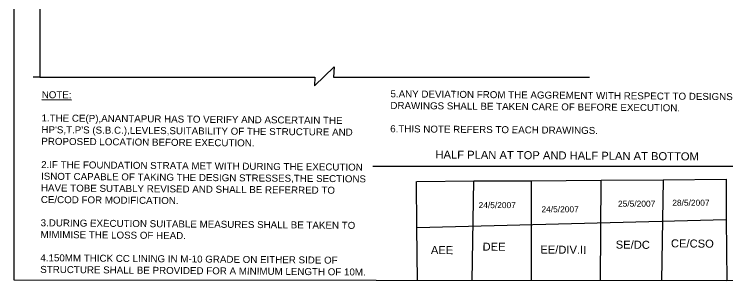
# Model space of a CAD drawing. Header units: inches. Extents: x 19446 to 38990, y 19537 to 39184.
# Drawn here: x 19450.9 to 19486.57, y 19536.74 to 19550.11 of the extents above; entities that cross this region are included whole.
import ezdxf

# ---------------------------------------------------------------- set-up
doc = ezdxf.new("R2010")
doc.units = ezdxf.units.IN
doc.header["$MEASUREMENT"] = 0
doc.layers.add('DRAWING', color=7, linetype='Continuous')
doc.styles.get("Standard").update_dxf_attribs({"font": 'arial.ttf'})

msp = doc.modelspace()

# ---------------------------------------------------------------- linework, layer by layer
at = {"layer": 'DRAWING'}
for p, q in [((19452.18934, 19571.65225), (19452.18934, 19546.97148)), ((19465.91858, 19546.53315), (19466.89608, 19547.48552)), ((19466.89608, 19547.48552), (19466.86237, 19546.97148)), ((19452.18934, 19546.97148), (19451.85258, 19546.97148)), ((19452.18934, 19546.97148), (19465.92556, 19546.97148)), ((19465.92556, 19546.97148), (19465.91858, 19546.53315)), ((19466.86237, 19546.97148), (19479.66179, 19546.97148))]:
    msp.add_line(p, q, dxfattribs=at)
for points in [[(19541.55864, 19597.78551), (19541.58374, 19595.72355), (19541.54486, 19579.81408), (19541.54203, 19577.70611), (19541.53673, 19576.15542), (19541.51281, 19567.94613), (19541.39863, 19536.742), (19450.90466, 19536.81832), (19450.90796, 19597.86709), (19523.32114, 19597.79744), (19539.52956, 19597.78679), (19541.55864, 19597.78551)], [(19468.83062, 19542.52006), (19489.50114, 19542.51173)], [(19471.01952, 19541.75577), (19473.86856, 19541.79138), (19476.75063, 19541.78606), (19480.24876, 19541.81215), (19483.33995, 19541.8448), (19486.48721, 19541.8682), (19486.49235, 19539.86179), (19486.52237, 19536.78926), (19471.06615, 19536.80802), (19471.03506, 19539.45021), (19471.00624, 19541.7556)], [(19473.79818, 19536.79901), (19473.86856, 19541.79138)], [(19476.75063, 19541.78606), (19476.74458, 19536.80113)], [(19480.20807, 19536.79361), (19480.24876, 19541.81215)], [(19483.33995, 19541.8448), (19483.25487, 19536.79323)], [(19471.03506, 19539.45021), (19486.49235, 19539.86179)]]:
    msp.add_lwpolyline(points, dxfattribs=at)

# ---------------------------------------------------------------- texts
at = {"layer": 'DRAWING', "attachment_point": 1}
for s, insert, char_height, width, rotation in [("{\\LNOTE:\\P\\P}1.THE CE(P),ANANTAPUR HAS TO VERIFY AND ASCERTAIN THE HP'S,T.P'S (S.B.C.),LEVLES,SUITABILITY OF THE STRUCTURE AND PROPOSED LOCATION BEFORE EXECUTION.\\P\\P2.IF THE FOUNDATION STRATA MET WITH DURING THE EXECUTION ISNOT CAPABLE OF TAKING THE DESIGN STRESSES,THE SECTIONS HAVE TOBE SUTABLY REVISED AND SHALL BE REFERRED TO CE/COD FOR MODIFICATION.\\P\\P3.DURING EXECUTION SUITABLE MEASURES SHALL BE TAKEN TO MIMIMISE THE LOSS OF HEAD.\\P\\P4.150MM THICK CC LINING IN M-10 GRADE ON EITHER SIDE OF STRUCTURE SHALL BE PROVIDED FOR A MINIMUM LENGTH OF 10M.", (19452.27874, 19546.27033), 0.3493521, 16.6659637, 359.523154), ('5.ANY DEVIATION FROM THE AGGREMENT WITH RESPECT TO DESIGNS AND DRAWINGS SHALL BE TAKEN CARE OF BEFORE EXECUTION.\\P\\P6.THIS NOTE REFERS TO EACH DRAWINGS.', (19469.71302, 19546.31333), 0.3493521, 18.2919714, 359.523154), ('HALF PLAN AT TOP AND HALF PLAN AT BOTTOM', (19471.96113, 19543.30463), 0.4, 15.3055813, 359.571585), ('DEE', (19474.3151, 19538.69799), 0.4, 15.3055813, 359.523154), ('EE/DIV.II', (19477.20096, 19538.55433), 0.4, 15.3055813, 359.523154), ('SE/DC', (19480.97223, 19538.79971), 0.4, 15.3055813, 359.523154), ('CE/CSO', (19483.73167, 19538.86147), 0.4, 15.3055813, 359.523154), ('AEE', (19471.73348, 19538.52861), 0.4, 15.3055813, 359.523154)]:
    msp.add_mtext(s, dxfattribs=dict(at, insert=insert, char_height=char_height, width=width, rotation=rotation))
at = {"layer": 'DRAWING', "char_height": 0.3, "width": 2.2114644, "attachment_point": 1}
for s, insert in [('24/5/2007', (19474.11389, 19540.72117)), ('25/5/2007', (19481.08298, 19540.7925)), ('28/5/2007', (19483.79579, 19540.84092)), ('24/5/2007', (19477.25636, 19540.51548))]:
    msp.add_mtext(s, dxfattribs=dict(at, insert=insert))

doc.saveas('drawing.dxf')
